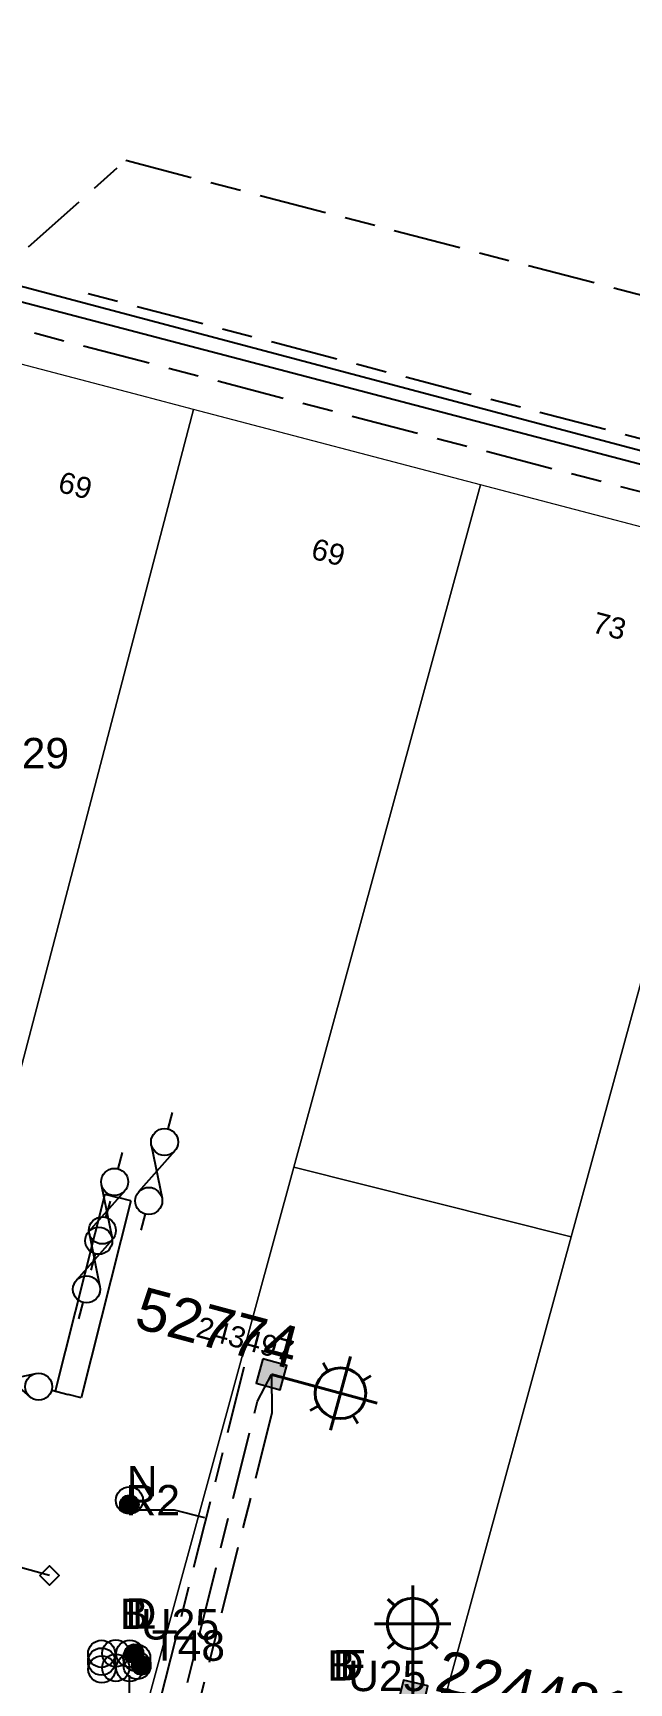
# Model space of a CAD drawing. Header units: metres. Extents: x 313711 to 315840, y 6256069 to 6257554.
# Drawn here: x 315385.7 to 315420.9, y 6256588 to 6256685.5 of the extents above; entities that cross this region are included whole.
import ezdxf
from ezdxf.enums import TextEntityAlignment as Align

# ---------------------------------------------------------------- set-up
doc = ezdxf.new("R2010")
doc.units = ezdxf.units.M
doc.linetypes.add('Cable Exist UG', pattern=[8.2, 4, -1.2, 1.8, -1.2])
doc.layers.get('0').update_dxf_attribs({"color": 6})
for name, color, linetype in [('_User DUCT CONFIGS', 7, 'Continuous'), ('Equip_LV_EXT', 7, 'Continuous'), ('Equip_SP_SL_EXT', 7, 'Continuous'), ('Mains_HV_EXT', 7, 'Continuous'), ('Mains_LV_EXT', 7, 'Continuous'), ('Mains_SL_EXT', 7, 'Continuous'), ('Services_SP_EXT', 7, 'Continuous'), ('Sub_LV_EXT', 7, 'Continuous'), ('SupportsUG_SP_LV_SL_EXT', 7, 'Continuous'), ('Trench_SP_EXT', 7, 'Continuous')]:
    doc.layers.add(name, color=color, linetype=linetype)
doc.layers.add('Cadastre Land Parcels_SP_EXT', color=9, linetype='Continuous', lineweight=5)
doc.styles.add('COLUMN_LABEL', font='arial.ttf')
doc.styles.add('iecARIAL', font='arial.ttf', dxfattribs={"height": 2})
doc.styles.add('POLE_LABEL', font='arial.ttf')
doc.styles.get("Standard").update_dxf_attribs({"font": 'arial.ttf'})
doc.linetypes.add('Cable P UG', pattern='A,6,-0.5,["P",Standard,S=1.7,R=0,X=0.5,Y=-1],-2.9', length=9.4)

# ---------------------------------------------------------------- blocks, each defined once
blk = doc.blocks.new('COLUMN_EXT')
blk.add_hatch(color=256).paths.add_polyline_path([(-1.49, 1.48), (-1.49, -1.49), (1.48, -1.49), (1.48, 1.48)])
blk.add_lwpolyline([(-1.49, -1.49), (1.48, -1.49), (1.48, 1.48), (-1.49, 1.48)], close=True)
for tag, height, style, flags, p in [('ASSET_NUM', 2.5, 'COLUMN_LABEL', 8, (2, 2)), ('STRUCTURE_PLANT_NUMBER', 0.2, 'POLE_LABEL', 9, (1.81, 0.03)), ('STREET_CODE', 0.2, 'COLUMN_LABEL', 9, (1.81, -0.2))]:
    blk.add_attdef(tag, text='', height=height, dxfattribs=dict(style=style, flags=flags)).set_placement(p, align=Align.MIDDLE_LEFT)
at = {"flags": 9}
for tag, p in [('COLUMN_TYPE', (1.81, -0.4)), ('OWNED_BY', (1.81, -0.6)), ('STATE', (1.81, -0.8)), ('USAGE', (1.81, -1)), ('STREETNAME', (1.81, -1.6)), ('SUBURB', (1.81, -1.8)), ('LEGEND', (1.81, -1.2)), ('LOCATION', (1.81, -1.4)), ('NOTES', (1.81, -2))]:
    blk.add_attdef(tag, text='', height=0.2, dxfattribs=at).set_placement(p, align=Align.MIDDLE_LEFT)
at = {"flags": 1}
blk.add_attdef('Z', (1.81, -2.35), '', height=0.2, dxfattribs=at)
blk = doc.blocks.new('DUCT_EXT')
blk.add_circle((0, 0.8), 0.8)
at = {"flags": 1}
blk.add_attdef('Z', (0, 0), '', height=0.2, dxfattribs=at)
at = {"flags": 9}
for tag, p in [('DUCT_CODE', (0, 0)), ('XSECT_TYPE', (0, -0.2)), ('STATE', (0, -0.6)), ('FB_REFERENCE', (0, -0.4)), ('NOTES', (0, -0.8))]:
    blk.add_attdef(tag, text='', height=0.2, dxfattribs=at).set_placement(p, align=Align.MIDDLE_LEFT)
blk = doc.blocks.new('SL_LANTERN_EXT')
at = {"lineweight": 40}
for p, q in [((0, 1.968), (0, 6.468)), ((-1.459, 5.676), (-1.061, 5.278)), ((1.458, 5.676), (1.06, 5.278)), ((-2.25, 4.218), (2.25, 4.218)), ((-1.459, 2.759), (-1.061, 3.157)), ((1.458, 2.759), (1.06, 3.157)), ((0, 0), (0, 2.721))]:
    blk.add_line(p, q, dxfattribs=at)
blk.add_circle((0, 4.218), 1.5, dxfattribs=at)
at = {"style": 'iecARIAL', "flags": 8}
blk.add_attdef('ASSET_NUM', (1.5, 1.5), '', height=2.5, dxfattribs=at)
for tag, p, height, flags in [('CONSTRUCTED_VOLTAGE', (0.981, -0.653), 0.2, 9), ('CONTROL_TYPE', (0.981, -0.853), 0.2, 9), ('LANTERN_PURPOSE', (0.981, -1.053), 0.2, 9), ('LNUMBER', (2.181, -3.253), 2.5, 8), ('OPERATING_VOLTAGE', (0.981, -1.653), 0.2, 9), ('ORIENTATION', (0.981, -1.853), 0.2, 9), ('OWNED_BY', (0.981, -2.053), 0.2, 9), ('LANTERN_TYPE', (0.981, -1.253), 0.2, 9), ('NO_PHASES', (0.981, -1.453), 0.2, 9), ('STATE', (0.981, -2.253), 0.2, 9), ('CEXIST', (0.981, -2.653), 0.2, 9), ('CNEW', (0.981, -2.853), 0.2, 9), ('CNUMBER', (0.981, -3.053), 0.2, 9), ('USAGE', (0.981, -2.453), 0.2, 9), ('CREMOVE', (0.981, -3.253), 0.2, 9), ('CREPLACE', (0.981, -3.453), 0.2, 9), ('LKINGHEIGHT', (0.981, -3.653), 0.2, 9), ('LBRACKET', (0.981, -3.853), 0.2, 9), ('LBRACKETVOCAB', (0.981, -4.053), 0.2, 9), ('LCATEGORY', (0.981, -4.253), 0.2, 9), ('LCHARGE1', (0.981, -4.453), 0.2, 9), ('LCHARGE1PERCENT', (0.981, -4.653), 0.2, 9), ('LCHARGE2', (0.981, -4.853), 0.2, 9), ('LCHARGE2PERCENT', (0.981, -5.053), 0.2, 9), ('LCHARGE3', (0.981, -5.253), 0.2, 9), ('LCHARGE3PERCENT', (0.981, -5.453), 0.2, 9), ('LEXIST', (0.981, -5.653), 0.2, 9), ('LLAMP', (0.981, -5.853), 0.2, 9), ('LLAMPVOCAB', (0.981, -6.053), 0.2, 9), ('LMAST', (0.981, -6.253), 0.2, 9), ('LMASTVOCAB', (0.981, -6.453), 0.2, 9), ('LNEW', (0.981, -6.653), 0.2, 9), ('LANTNUMBER', (0.981, -6.853), 0.2, 9), ('LOUTREACH', (0.981, -7.253), 0.2, 9), ('LOUTREACHVOCAB', (0.981, -7.453), 0.2, 9), ('LRATECODE', (0.981, -7.653), 0.2, 9), ('LREMOVE', (0.981, -7.853), 0.2, 9), ('LREPLACE', (0.981, -8.053), 0.2, 9), ('LTYPE', (0.981, -8.253), 0.2, 9), ('LTYPEVOCAB', (0.981, -8.453), 0.2, 9), ('LEGEND', (0.981, -8.653), 0.2, 9), ('LOCATION', (0.981, -8.853), 0.2, 9), ('STREETNAME', (0.981, -9.253), 0.2, 9), ('SUBURB', (0.981, -9.453), 0.2, 1), ('NOTES', (0.981, -9.053), 0.2, 9)]:
    blk.add_attdef(tag, p, '', height=height, dxfattribs=dict(flags=flags))
blk = doc.blocks.new('CCP_EXT')
at = {"flags": 9}
for tag, p in [('STATE', (0, -1.8)), ('USAGE', (0, -1.2)), ('LEGEND', (0, -1.4)), ('LIFE_SUPPORT', (0, -1.6)), ('NOTES', (0, -2))]:
    blk.add_attdef(tag, text='', height=0.2, dxfattribs=at).set_placement(p, align=Align.MIDDLE_LEFT)
blk.add_wipeout([(0, 0.566), (0.566, 0), (0, -0.566), (-0.566, 0)])
blk.add_lwpolyline([(-0.566, 0), (0, 0.566), (0.566, 0), (0, -0.566), (-0.566, 0)])
at = {"flags": 1}
blk.add_attdef('Z', (0, 0), '', height=0.2, dxfattribs=at)
at = {"flags": 9}
for tag, p in [('CCP_TYPE', (0, 0)), ('OPERATING_VOLTAGE', (0, -0.6)), ('ORIENTATION', (0, -0.8)), ('OWNED_BY', (0, -1)), ('CONSTRUCTED_VOLTAGE', (0, -0.2)), ('NO_PHASES', (0, -0.4))]:
    blk.add_attdef(tag, text='', height=0.2, dxfattribs=at).set_placement(p, align=Align.MIDDLE_LEFT)
blk = doc.blocks.new('CABLE_LARGE_EXT')
h = blk.add_hatch(color=256)
edge = h.paths.add_edge_path()
edge.add_arc((0, 0.55), 0.55, 0, 360)
blk.add_circle((0, 0.55), 0.55)
at = {"flags": 1}
blk.add_attdef('Z', (0, 0), '', height=0.2, dxfattribs=at)
at = {"flags": 9}
for tag, p in [('COND_CODE', (0, 0)), ('XSECT_SIZE', (0, -0.6)), ('STATE', (0, -0.4)), ('FB_REFERENCE', (0, -0.2)), ('NOTES', (0, -0.8))]:
    blk.add_attdef(tag, text='', height=0.2, dxfattribs=at).set_placement(p, align=Align.MIDDLE_LEFT)
blk = doc.blocks.new('LV_UG_DFUSE_CLOSED_EXT')
for points in [[(1, 0), (0, 0)], [(5.04, 0.726), (2.156, -0.717)], [(5.049, -0.707), (2.156, 0.717)], [(6.2, 0.013), (7.2, 0.013)]]:
    blk.add_lwpolyline(points)
for centre in [(1.8, 0), (5.4, 0.011)]:
    blk.add_circle(centre, 0.8)
at = {"flags": 9}
for tag, p in [('ACTUAL_STATUS', (0, 0)), ('OPERATING_VOLTAGE', (0, -0.6)), ('ORIENTATION', (0, -0.8)), ('STATE', (0, -1)), ('CONSTRUCTED_VOLTAGE', (0, -0.2)), ('NO_PHASES', (0, -0.4)), ('SWITCH_TYPE', (0, -1.2)), ('USAGE', (0, -1.4)), ('NOTES', (0, -1.6))]:
    blk.add_attdef(tag, text='', height=0.2, dxfattribs=at).set_placement(p, align=Align.MIDDLE_LEFT)
at = {"flags": 1}
blk.add_attdef('Z', (0, 0), '', height=0.2, dxfattribs=at)

msp = doc.modelspace()

# ---------------------------------------------------------------- linework, layer by layer
at = {"layer": '_User DUCT CONFIGS'}
for points in [[(315391.769, 6256598.24), (315394.065, 6256598.24), (315395.848, 6256597.798)], [(315391.405, 6256588.476), (315391.405, 6256586.351), (315391.078, 6256584.612)]]:
    msp.add_lwpolyline(points, dxfattribs=at)
at = {"layer": 'Cadastre Land Parcels_SP_EXT', "linetype": 'Continuous'}
msp.add_lwpolyline([(315408.258, 6256580.572), (315417.526, 6256614.376), (315401.137, 6256618.493), (315391.89, 6256584.684), (315375.68, 6256588.754), (315362.355, 6256592.101), (315382.232, 6256666.648), (315382.232, 6256666.648), (315365.915, 6256670.928), (315350.52, 6256610.79), (315346.809, 6256608.578), (315292.365, 6256622.212), (315291.61, 6256618.815), (315289.499, 6256609.304), (315280.001, 6256611.644), (315269.351, 6256614.301), (315253.819, 6256618.248), (315252.535, 6256613.358), (315275.822, 6256607.505), (315278.022, 6256603.809), (315277.568, 6256602.036), (315262.882, 6256544.759)], dxfattribs=at)
for points in [[(315395.206, 6256663.24), (315392.08, 6256664.061), (315382.232, 6256666.648), (315362.355, 6256592.101), (315375.68, 6256588.754), (315395.206, 6256663.24)], [(315401.137, 6256618.493), (315412.158, 6256658.794), (315395.206, 6256663.24), (315375.68, 6256588.754), (315391.89, 6256584.684), (315401.137, 6256618.493)], [(315428.522, 6256654.502), (315412.158, 6256658.794), (315401.137, 6256618.493), (315417.526, 6256614.376), (315428.522, 6256654.502)], [(315442.179, 6256650.915), (315428.522, 6256654.502), (315417.526, 6256614.376), (315408.258, 6256580.572), (315436.874, 6256573.379), (315440.059, 6256573.47), (315442.785, 6256575.117), (315444.347, 6256577.892), (315461.102, 6256642.161), (315458.486, 6256646.632), (315442.179, 6256650.915)]]:
    msp.add_lwpolyline(points, close=True, dxfattribs=at)
at = {"layer": 'Mains_HV_EXT', "linetype": 'Cable Exist UG'}
for points in [[(315367.402, 6256599.687), (315366.124, 6256601.097), (315362.445, 6256603.868), (315371.114, 6256637.889), (315379.334, 6256667.401), (315391.203, 6256677.955), (315431.849, 6256667.338), (315438.537, 6256665.579), (315442.28, 6256681.702), (315441.699, 6256688.04), (315443.284, 6256694.87), (315437.33, 6256696.221), (315435.985, 6256697.724)], [(315504.267, 6256541.542), (315497.492, 6256543.509), (315458.33, 6256552.752), (315447.924, 6256568.987), (315448.733, 6256572.189), (315451.053, 6256575.868), (315456.193, 6256595.368), (315453.139, 6256599.338), (315464.246, 6256642.663), (315459.205, 6256651.653), (315388.569, 6256670.171)]]:
    msp.add_lwpolyline(points, dxfattribs=at)
at = {"layer": 'Mains_SL_EXT', "linetype": 'Cable Exist UG'}
msp.add_lwpolyline([(315399.816, 6256606.245), (315399.837, 6256603.974), (315399.837, 6256603.974), (315395.166, 6256585.439), (315394.84, 6256583.807), (315394.84, 6256583.807), (315406.99, 6256580.751), (315406.954, 6256580.779), (315406.954, 6256580.779), (315408.316, 6256585.712), (315408.155, 6256587.303)], dxfattribs=at)
at = {"layer": 'Sub_LV_EXT'}
for p, q in [((315389.96, 6256616.897), (315387.026, 6256605.261)), ((315389.96, 6256616.897), (315390.736, 6256616.701)), ((315391.512, 6256616.505), (315390.736, 6256616.701)), ((315391.512, 6256616.505), (315388.578, 6256604.869)), ((315387.026, 6256605.261), (315387.802, 6256605.065)), ((315388.578, 6256604.869), (315387.802, 6256605.065))]:
    msp.add_line(p, q, dxfattribs=at)
at = {"layer": 'Trench_SP_EXT', "linetype": 'Cable Exist UG'}
msp.add_lwpolyline([(315398.187, 6256606.665), (315392.469, 6256583.977)], dxfattribs=at)

# ---------------------------------------------------------------- block references
at = {"layer": '_User DUCT CONFIGS'}
for name in ['DUCT_EXT', 'CABLE_LARGE_EXT']:
    msp.add_blockref(name, (315391.421, 6256598.01), dxfattribs=at)
for name, p, rotation in [('DUCT_EXT', (315390.575, 6256589.741), 89.95371849291912), ('DUCT_EXT', (315391.414, 6256589.771), 89.95371849291912), ('DUCT_EXT', (315392.243, 6256589.75), 89.95371849291912), ('DUCT_EXT', (315392.655, 6256589.5), 90), ('CABLE_LARGE_EXT', (315392.239, 6256589.756), 89.95371849291912), ('DUCT_EXT', (315390.575, 6256589.285), 89.95371849291912), ('DUCT_EXT', (315390.59, 6256588.828), 89.95371849291912), ('DUCT_EXT', (315391.415, 6256588.917), 89.95371849291912), ('DUCT_EXT', (315392.246, 6256588.906), 89.95371849291912), ('DUCT_EXT', (315392.675, 6256589.05), 90), ('CABLE_LARGE_EXT', (315392.675, 6256589.05), 89.95371849291912)]:
    msp.add_blockref(name, p, dxfattribs=dict(at, rotation=rotation))
at = {"layer": 'Equip_LV_EXT'}
for p, rotation in [((315392.089, 6256614.755), 74.76408043590388), ((315389.136, 6256612.402), 74.76408039275843), ((315388.413, 6256609.535), 74.76408039275843), ((315387.802, 6256605.065), 165.3566876974736)]:
    msp.add_blockref('LV_UG_DFUSE_CLOSED_EXT', p, dxfattribs=dict(at, rotation=rotation))
at = {"layer": 'Equip_SP_SL_EXT'}
ref = msp.add_blockref('SL_LANTERN_EXT', (315399.816, 6256606.245), dxfattribs=dict(at, rotation=254.6913304313184))
ref.add_attrib('ASSET_NUM', '52774', dxfattribs={"layer": '0', "height": 2.5, "rotation": 345.05239, "style": 'iecARIAL'}).set_placement((315401.316, 6256607.745), align=Align.MIDDLE_RIGHT)
ref = msp.add_blockref('SL_LANTERN_EXT', (315408.155, 6256587.303), dxfattribs=at)
ref.add_attrib('ASSET_NUM', '224481', dxfattribs={"layer": '0', "height": 2.5, "rotation": 346.74089, "style": 'iecARIAL'}).set_placement((315409.655, 6256588.803), align=Align.MIDDLE_LEFT)
at = {"layer": 'SupportsUG_SP_LV_SL_EXT'}
ref = msp.add_blockref('COLUMN_EXT', (315399.816, 6256606.245), dxfattribs=dict(at, xscale=0.5, yscale=0.5, zscale=0.5, rotation=254.6913304313184))
ref.add_attrib('ASSET_NUM', '243497', dxfattribs={"layer": '0', "height": 1.25, "rotation": 345.05239, "style": 'COLUMN_LABEL'}).set_placement((315400.816, 6256606.62), align=Align.BOTTOM_RIGHT)
ref = msp.add_blockref('COLUMN_EXT', (315408.155, 6256587.303), dxfattribs=dict(at, xscale=0.5, yscale=0.5, zscale=0.5, rotation=76.74089080385284))
ref.add_attrib('ASSET_NUM', '802965', dxfattribs={"layer": '0', "height": 1.25, "rotation": 346.74089, "style": 'COLUMN_LABEL'}).set_placement((315409.652, 6256587.181), align=Align.MIDDLE_LEFT)

# ---------------------------------------------------------------- texts
at = {"layer": '_User DUCT CONFIGS'}
for s, p in [('FB4/129', (315378.351, 6256642.037)), ('N', (315391.269, 6256599.035)), ('R2', (315391.195, 6256597.916)), ('B', (315390.852, 6256591.201)), ('D', (315391.192, 6256591.22)), ('L', (315391.59, 6256591.221)), ('U25', (315392.102, 6256590.586)), ('T48', (315392.734, 6256589.329)), ('B', (315403.096, 6256588.154)), ('D', (315403.436, 6256588.173)), ('F', (315403.834, 6256588.174)), ('U25', (315404.346, 6256587.539))]:
    msp.add_text(s, height=1.8, dxfattribs=at).set_placement(p)
at = {"layer": 'Cadastre Land Parcels_SP_EXT'}
for s, rotation, p in [('69', 345.47131, (315387.127, 6256658.391)), ('69', 345.28519, (315402.078, 6256654.45)), ('73', 345.29663, (315418.684, 6256650.095))]:
    msp.add_text(s, height=1.25, rotation=rotation, dxfattribs=at).set_placement(p)

# ---------------------------------------------------------------- next in the draw order: block references
at = {"layer": 'Services_SP_EXT'}
msp.add_blockref('CCP_EXT', (315386.701, 6256594.364), dxfattribs=at)

# ---------------------------------------------------------------- next in the draw order: linework, layer by layer
at = {"layer": 'Mains_HV_EXT', "linetype": 'Cable P UG'}
for points in [[(315512.46, 6256576.087), (315524.413, 6256633.003), (315508.055, 6256637.308), (315508.055, 6256637.308), (315506.942, 6256637.63), (315484.03, 6256643.631), (315466.902, 6256648.12), (315355.684, 6256677.266), (315355.684, 6256677.266), (315316.169, 6256687.575), (315307.819, 6256689.723), (315269.661, 6256699.752), (315262.523, 6256701.619), (315245.999, 6256705.956), (315240.427, 6256707.407), (315236.419, 6256708.483), (315228.594, 6256710.523), (315217.998, 6256713.247), (315193.377, 6256719.944), (315193.377, 6256719.944), (315150.63, 6256731), (315140.878, 6256733.495), (315135.617, 6256734.825), (315121.022, 6256738.781)], [(315242.55, 6256707.888), (315246.312, 6256706.909), (315262.836, 6256702.571), (315269.974, 6256700.705), (315308.128, 6256690.676), (315316.478, 6256688.528), (315356.001, 6256678.218), (315467.575, 6256648.63), (315467.575, 6256648.63), (315465.016, 6256639.104), (315465.016, 6256639.104), (315448.75, 6256576.377), (315445.521, 6256569.956)]]:
    msp.add_lwpolyline(points, dxfattribs=at)
at = {"layer": 'Mains_LV_EXT', "linetype": 'Cable Exist UG'}
msp.add_lwpolyline([(315379.811, 6256665.101), (315380.776, 6256669.071), (315429.355, 6256656.362), (315447.63, 6256651.574), (315447.833, 6256650.991), (315449.681, 6256650.535), (315450.205, 6256650.897), (315459.771, 6256648.441), (315463.2, 6256642.513), (315461.628, 6256636.415), (315464.265, 6256630.62), (315453.861, 6256590.3), (315449.169, 6256588.019), (315445.469, 6256574.144), (315460.118, 6256551.816), (315497.365, 6256543.025), (315499.806, 6256542.316)], dxfattribs=at)
at = {"layer": 'Mains_SL_EXT', "linetype": 'Cable Exist UG'}
msp.add_lwpolyline([(315368.668, 6256594.685), (315361.402, 6256593.497), (315360.792, 6256590.892), (315393.593, 6256582.997), (315398.98, 6256604.667), (315399.816, 6256606.245)], dxfattribs=at)
at = {"layer": 'Services_SP_EXT'}
msp.add_lwpolyline([(315386.701, 6256594.364), (315367.402, 6256599.687)], dxfattribs=at)

doc.saveas('drawing.dxf')
